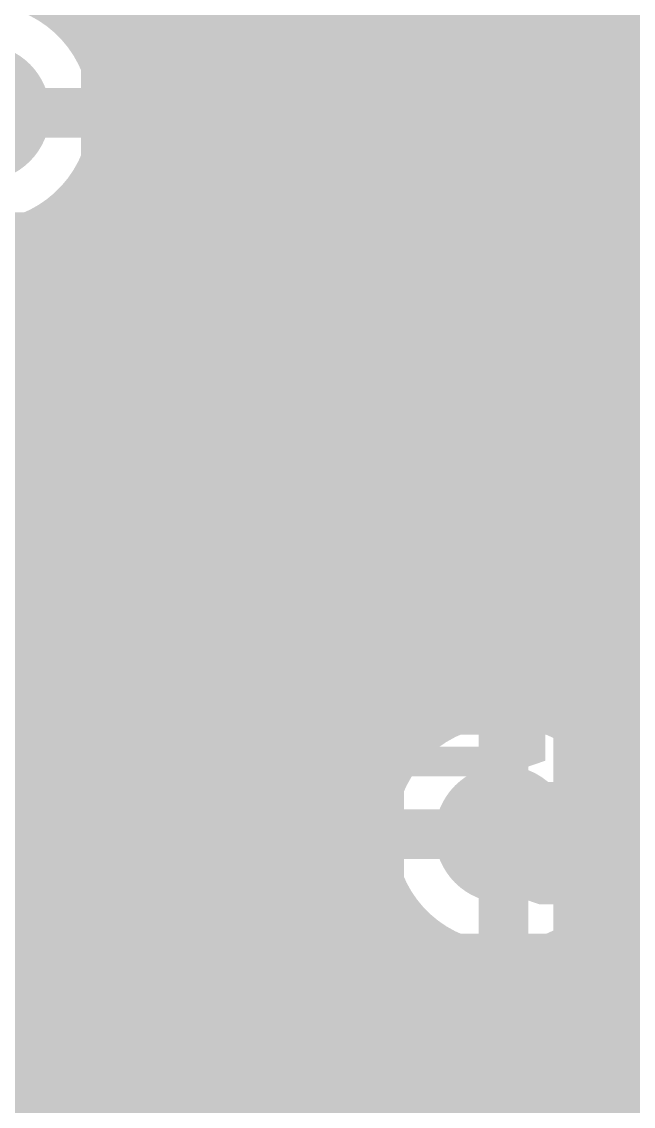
# Model space of a CAD drawing. Extents: x -7 to 100, y -42 to 30.
# Drawn here: x 40.72 to 43.84, y 15.63 to 21.17 of the extents above; entities that cross this region are included whole.
import ezdxf

# ---------------------------------------------------------------- set-up
doc = ezdxf.new("R2010")
doc.units = 0
doc.header["$MEASUREMENT"] = 0
doc.layers.get('0').update_dxf_attribs({"linetype": 'CONTINUOUS'})
for name, color, linetype in [('22-315-0_BOT', 7, 'CONTINUOUS'), ('22-315-0_DRD', 7, 'CONTINUOUS'), ('22-315-0_GND', 6, 'CONTINUOUS'), ('22-315-0_IN1', 4, 'CONTINUOUS'), ('22-315-0_SMT', 5, 'CONTINUOUS'), ('22-315-0_SPT', 14, 'CONTINUOUS'), ('22-315-0_SSB', 9, 'CONTINUOUS'), ('22-315-0_SST', 12, 'CONTINUOUS'), ('22-315-0_TOP', 11, 'CONTINUOUS'), ('THRUHOLE_TAP', 15, 'CONTINUOUS')]:
    doc.layers.add(name, color=color, linetype=linetype)

# ---------------------------------------------------------------- blocks, each defined once
blk = doc.blocks.new('ROUND_56')
at = {"const_width": 0.35052}
blk.add_lwpolyline([(-0.17526, 0, 1), (0.17526, 0, 1)], format="xyb", close=True, dxfattribs=at)
blk = doc.blocks.new('ROUND_65')
at = {"const_width": 0.35052}
blk.add_lwpolyline([(-0.17526, 0, 1), (0.17526, 0, 1)], format="xyb", close=True, dxfattribs=at)
blk = doc.blocks.new('RECTANGLE_2')
blk.add_solid([(0.63627, 0.51308), (0.63627, -0.51308), (-0.63627, 0.51308), (-0.63627, -0.51308)])
blk = doc.blocks.new('RECTANGLE_27')
blk.add_solid([(0.29972, 0.52451), (0.29972, -0.52451), (-0.29972, 0.52451), (-0.29972, -0.52451)])
blk = doc.blocks.new('ROUND_83')
at = {"const_width": 0.10033}
blk.add_lwpolyline([(-0.050164, 0, 1), (0.050164, 0, 1)], format="xyb", close=True, dxfattribs=at)

msp = doc.modelspace()

# ---------------------------------------------------------------- linework, layer by layer
at = {"layer": '22-315-0_BOT'}
for points, const_width in [([(41.8084, 27.2796), (41.8084, 18.81124)], 0.254), ([(41.5798, 25.54986), (41.5798, 18.58264)], 0.254), ([(42.037, 25.55494), (42.037, 19.03476)], 0.254), ([(42.2656, 25.23236), (42.2656, 19.14398)], 0.254), ([(40.894, 22.0472), (40.894, 21.26488)], 0.254), ([(41.1226, 22.0472), (41.1226, 21.00072)], 0.254), ([(41.3512, 22.0472), (41.3512, 18.35404)], 0.254), ([(42.4942, 22.0472), (42.4942, 19.1643)], 0.254), ([(42.7228, 22.0472), (42.7228, 19.1643)], 0.254), ([(42.9514, 22.0472), (42.9514, 19.1643)], 0.254), ([(43.18, 22.0472), (43.18, 19.1643)], 0.254), ([(43.4086, 22.0472), (43.4086, 19.1643)], 0.254), ([(43.6372, 22.0472), (43.6372, 19.1643)], 0.254), ([(43.8658, 22.0472), (43.8658, 19.1643)], 0.254), ([(46.45406, 21.1836), (40.99052, 21.1836)], 0.254), ([(46.55312, 20.955), (41.14292, 20.955)], 0.254), ([(46.81474, 20.7264), (41.19118, 20.7264)], 0.254), ([(47.1678, 20.4978), (41.1607, 20.4978)], 0.254), ([(41.1226, 20.39874), (41.1226, 15.96644)], 0.254), ([(47.1678, 20.2692), (41.03878, 20.2692)], 0.254), ([(40.894, 20.13712), (40.894, 17.2339)], 0.254), ([(40.6654, 20.03806), (40.6654, 17.2339)], 0.254), ([(47.1678, 20.0406), (40.67302, 20.0406)], 0.254), ([(46.8122, 19.812), (37.53358, 19.812)], 0.254), ([(46.8122, 19.5834), (37.53612, 19.5834)], 0.254), ([(46.8122, 19.3548), (37.50056, 19.3548)], 0.254), ([(44.831, 19.1643), (42.418, 19.1643)], 0.254), ([(42.2021, 19.1262), (37.41928, 19.1262)], 0.254), ([(41.97858, 18.98142), (41.34866, 18.3515)], 0.254), ([(41.89222, 18.8976), (37.2872, 18.8976)], 0.254), ([(39.37, 12.954), (39.37, 13.335), (41.783, 15.748), (41.783, 17.907), (42.418, 18.542), (44.831, 18.542), (45.339, 18.034), (45.339, 16.764), (46.609, 15.494), (49.657, 15.494), (50.8, 16.637)], 0.635), ([(41.66362, 18.669), (37.07892, 18.669)], 0.254), ([(41.43502, 18.4404), (36.70808, 18.4404)], 0.254), ([(41.23944, 18.2118), (37.01542, 18.2118)], 0.254), ([(41.16578, 17.9832), (37.2491, 17.9832)], 0.254), ([(41.1607, 17.907), (41.1607, 16.00454)], 0.254), ([(41.1607, 17.7546), (37.39388, 17.7546)], 0.254), ([(41.1607, 17.526), (37.48532, 17.526)], 0.254), ([(41.1607, 17.2974), (37.53104, 17.2974)], 0.254), ([(41.00068, 17.2339), (37.73932, 17.2339)], 0.254), ([(41.00068, 17.2339), (41.00068, 15.84452)], 0.254), ([(41.1607, 17.0688), (41.00068, 17.0688)], 0.254), ([(43.18, 17.018), (43.18, 15.367), (41.91, 14.097), (41.91, 14.0462)], 0.2032), ([(44.196, 17.018), (43.815, 16.637), (43.815, 14.0462)], 0.2032), ([(41.1607, 16.8402), (41.00068, 16.8402)], 0.254), ([(41.1607, 16.6116), (41.00068, 16.6116)], 0.254), ([(41.1607, 16.383), (41.00068, 16.383)], 0.254), ([(41.00068, 16.256), (39.37, 16.256)], 0.254), ([(41.1607, 16.1544), (41.00068, 16.1544)], 0.254), ([(41.1607, 16.00454), (41.00068, 15.84452)], 0.254), ([(41.07942, 15.9258), (41.00068, 15.9258)], 0.254)]:
    msp.add_lwpolyline(points, dxfattribs=dict(at, const_width=const_width))
at = {"layer": '22-315-0_BOT', "const_width": 0.254}
for points in [[(41.19372, 20.701, 0.4142136), (40.513, 21.38172)], [(40.513, 20.02028, 0.4142136), (41.19372, 20.701)], [(42.418, 19.1643, 0.198913), (41.97797, 18.98203)], [(42.418, 19.1643, 0.198913), (41.97797, 18.98203)], [(41.34358, 18.34642, 0.1989124), (41.16157, 17.907)]]:
    msp.add_lwpolyline(points, format="xyb", dxfattribs=at)
at = {"layer": '22-315-0_DRD', "const_width": 0.254}
for points in [[(41.148, 20.066), (41.148, 21.336)], [(41.148, 20.701), (39.878, 20.701)], [(39.878, 20.066), (41.148, 20.066)], [(42.545, 17.653), (42.545, 16.383)], [(43.815, 17.653), (42.545, 17.653)], [(43.18, 17.653), (43.18, 16.383)], [(43.561, 17.653), (43.561, 16.383)], [(44.831, 17.653), (43.561, 17.653)], [(43.815, 16.383), (43.815, 17.653)], [(43.815, 17.018), (42.545, 17.018)], [(44.831, 17.018), (43.561, 17.018)], [(42.545, 16.383), (43.815, 16.383)], [(43.561, 16.383), (44.831, 16.383)]]:
    msp.add_lwpolyline(points, dxfattribs=at)
at = {"layer": '22-315-0_IN1', "const_width": 0.254}
for points in [[(43.942, 25.32888), (43.942, 17.64792)], [(41.1988, 25.10282), (41.1988, 0.508)], [(43.7134, 25.11298), (43.7134, 17.49552)], [(40.9702, 24.98344), (40.9702, 21.20392)], [(43.4848, 24.98852), (43.4848, 17.62506)], [(42.799, 24.93518), (42.799, 17.58188)], [(43.0276, 24.9047), (43.0276, 17.68094)], [(43.2562, 24.92248), (43.2562, 17.69364)], [(42.5704, 22.57044), (42.5704, 17.31772)], [(41.4274, 22.25294), (41.4274, 0.508)], [(42.3418, 22.20722), (42.3418, 11.77798)], [(41.656, 22.10308), (41.656, 0.508)], [(42.1132, 22.08276), (42.1132, 0.508)], [(41.8846, 22.05228), (41.8846, 0.508)], [(46.48708, 21.082), (41.07688, 21.082)], [(46.63694, 20.8534), (41.17594, 20.8534)], [(59.08802, 20.6248), (41.18864, 20.6248)], [(50.29708, 20.3962), (41.12006, 20.3962)], [(40.9702, 20.19808), (40.9702, 11.55192)], [(50.15992, 20.1676), (40.93464, 20.1676)], [(40.7416, 20.06092), (40.7416, 11.68908)], [(50.11928, 19.939), (37.5158, 19.939)], [(50.15992, 19.7104), (37.5412, 19.7104)], [(50.29708, 19.4818), (37.52596, 19.4818)], [(56.62422, 19.2532), (37.47008, 19.2532)], [(56.9849, 19.0246), (37.36848, 19.0246)], [(56.90616, 18.796), (37.20592, 18.796)], [(56.6039, 18.5674), (36.9443, 18.5674)], [(56.49214, 18.3388), (39.75608, 18.3388)], [(45.85208, 18.1102), (39.96436, 18.1102)], [(45.71492, 17.8816), (40.04056, 17.8816)], [(42.93616, 17.653), (40.03802, 17.653)], [(43.95216, 17.653), (43.4213, 17.653)], [(42.6339, 17.4244), (39.94912, 17.4244)], [(42.52214, 17.1958), (39.71798, 17.1958)], [(42.50182, 16.9672), (37.5285, 16.9672)], [(42.56024, 16.7386), (37.4777, 16.7386)], [(42.5704, 16.71574), (42.5704, 12.00912)], [(42.72788, 16.51), (37.38118, 16.51)], [(43.74388, 16.51), (43.63212, 16.51)], [(43.7134, 16.53794), (43.7134, 2.57556)], [(42.799, 16.45412), (42.799, 12.09802)], [(43.4848, 16.41094), (43.4848, 11.81608)], [(43.942, 16.38808), (43.942, 2.57302)], [(43.0276, 16.35506), (43.0276, 12.10056)], [(43.2562, 16.34236), (43.2562, 12.02436)], [(48.95088, 16.2814), (37.22624, 16.2814)], [(49.18202, 16.0528), (36.9824, 16.0528)], [(52.45608, 15.8242), (36.7665, 15.8242)], [(52.31892, 15.5956), (37.10686, 15.5956)]]:
    msp.add_lwpolyline(points, dxfattribs=at)
for points in [[(41.19372, 20.701, 0.4142136), (40.513, 21.38172)], [(40.513, 20.02028, 0.4142136), (41.19372, 20.701)], [(43.18, 17.69872, 0.4142136), (42.49928, 17.018)], [(43.688, 17.47012, 0.2140662), (43.18, 17.69806)], [(44.196, 17.69872, 0.2140671), (43.6875, 17.47056)], [(42.49928, 17.018, 0.4142136), (43.18, 16.33728)], [(43.18, 16.33728, 0.214066), (43.6885, 16.56544)], [(43.688, 16.56588, 0.2140662), (44.196, 16.33794)]]:
    msp.add_lwpolyline(points, format="xyb", dxfattribs=at)
at = {"layer": '22-315-0_SSB', "const_width": 0.1524}
for points in [[(41.33342, 16.82496), (42.34942, 17.18056), (42.34942, 16.70812)], [(43.7134, 17.15008), (43.88358, 17.2085), (44.05376, 17.2085), (44.2214, 17.15008), (44.2214, 16.79448), (44.05376, 16.73606), (43.88358, 16.73606), (43.7134, 16.79448), (43.7134, 17.15008), (43.54576, 17.2085), (43.37558, 17.2085), (43.2054, 17.15008), (43.2054, 16.79448), (43.37558, 16.73606), (43.54576, 16.73606), (43.7134, 16.79448)], [(38.227, 17.145), (40.894, 17.145), (40.894, 12.065), (37.846, 12.065), (37.846, 17.145), (38.227, 17.145)], [(43.2054, 16.3703), (43.2054, 15.89786), (43.88358, 16.3703), (44.05376, 16.3703), (44.2214, 16.31188), (44.2214, 15.95628), (44.05376, 15.89786)], [(41.33342, 16.34236), (41.33342, 15.86992), (42.00906, 16.34236), (42.17924, 16.34236), (42.34942, 16.28394), (42.34942, 15.92834), (42.17924, 15.86992)]]:
    msp.add_lwpolyline(points, dxfattribs=at)
at = {"layer": '22-315-0_SST'}
for points, const_width in [([(34.19602, 23.04034), (33.99536, 23.04542), (33.99536, 11.24966), (41.88968, 11.24966), (41.88968, 23.04034), (34.19602, 23.04034)], 0.20066), ([(43.20032, 19.4056), (43.20032, 22.5044)], 0.1524), ([(43.20032, 19.4056), (43.20032, 19.3548), (43.24858, 19.3548), (45.64888, 19.3548), (45.69968, 19.3548), (45.69968, 19.4056)], 0.1524), ([(43.31716, 18.34642), (42.30116, 18.70202), (42.30116, 18.22704)], 0.1524), ([(45.04182, 18.47342), (44.02582, 18.47342), (44.196, 18.35658)], 0.1524), ([(42.30116, 17.86382), (43.14698, 17.86382), (43.31716, 17.80286), (43.31716, 17.44726), (43.14698, 17.38884), (42.30116, 17.38884)], 0.1524), ([(43.815, 12.827), (42.545, 12.827), (42.291, 13.081), (42.291, 16.383), (44.069, 16.383), (44.069, 13.081), (43.815, 12.827)], 0.1524)]:
    msp.add_lwpolyline(points, dxfattribs=dict(at, const_width=const_width))
at = {"layer": '22-315-0_SST', "const_width": 0.1524}
msp.add_lwpolyline([(43.20032, 19.4056, 0.4142136), (43.24858, 19.35734)], format="xyb", dxfattribs=at)
at = {"layer": '22-315-0_TOP'}
for points, const_width in [([(41.09212, 24.59482), (41.09212, 21.1455)], 0.254), ([(41.32072, 24.36622), (41.32072, 19.70278)], 0.254), ([(41.54932, 24.13762), (41.54932, 19.93138)], 0.254), ([(41.77792, 23.90902), (41.77792, 20.15998)], 0.254), ([(42.00652, 23.68042), (42.00652, 20.38858)], 0.254), ([(42.23512, 23.45182), (42.23512, 20.61718)], 0.254), ([(42.46372, 23.22322), (42.46372, 20.84578)], 0.254), ([(46.4312, 22.7838), (46.4312, 22.0472), (45.466, 21.082), (43.688, 21.082), (41.656, 19.05), (41.656, 10.541), (40.005, 8.89), (40.005, 8.79856)], 0.635), ([(42.69232, 22.99462), (42.69232, 21.07438)], 0.254), ([(43.18762, 21.56968), (41.16832, 19.55038)], 0.254), ([(42.80154, 21.1836), (41.06164, 21.1836)], 0.254), ([(42.57294, 20.955), (41.1988, 20.955)], 0.254), ([(42.34434, 20.7264), (41.24198, 20.7264)], 0.254), ([(42.11574, 20.4978), (41.21404, 20.4978)], 0.254), ([(41.09212, 20.25396), (41.09212, 19.46148)], 0.254), ([(41.88714, 20.2692), (41.10228, 20.2692)], 0.254), ([(40.9956, 20.15236), (40.9956, 19.27606)], 0.254), ([(41.65854, 20.0406), (40.9956, 20.0406)], 0.254), ([(41.42994, 19.812), (40.9956, 19.812)], 0.254), ([(43.2689, 19.67484), (42.3545, 18.76044)], 0.254), ([(43.2689, 19.67484), (43.2689, 18.52422)], 0.254), ([(41.20134, 19.5834), (40.9956, 19.5834)], 0.254), ([(43.14952, 19.55546), (43.14952, 17.74698)], 0.254), ([(43.2689, 19.5834), (43.17746, 19.5834)], 0.254), ([(41.02608, 19.3548), (40.9956, 19.3548)], 0.254), ([(42.92092, 19.32686), (42.92092, 17.70126)], 0.254), ([(43.2689, 19.3548), (42.94886, 19.3548)], 0.254), ([(42.69232, 19.09826), (42.69232, 17.56156)], 0.254), ([(43.2689, 19.1262), (42.72026, 19.1262)], 0.254), ([(42.46372, 18.86966), (42.46372, 17.16278)], 0.254), ([(43.2689, 18.8976), (42.49166, 18.8976)], 0.254), ([(42.3545, 18.76044), (42.3545, 16.51508)], 0.254), ([(43.2689, 18.669), (42.3545, 18.669)], 0.254), ([(44.26966, 18.52422), (43.2689, 18.52422)], 0.254), ([(43.37812, 18.52422), (43.37812, 17.72158)], 0.254), ([(43.60672, 18.52422), (43.60672, 17.60982)], 0.254), ([(43.83532, 18.52422), (43.83532, 17.653)], 0.254), ([(47.85614, 18.4404), (42.3545, 18.4404)], 0.254), ([(47.62754, 18.2118), (42.3545, 18.2118)], 0.254), ([(47.39894, 17.9832), (42.3545, 17.9832)], 0.254), ([(47.17034, 17.7546), (42.3545, 17.7546)], 0.254), ([(42.65422, 17.526), (42.3545, 17.526)], 0.254), ([(42.50436, 17.2974), (42.3545, 17.2974)], 0.254), ([(42.45102, 17.0688), (42.3545, 17.0688)], 0.254), ([(43.18, 15.621), (43.18, 17.018)], 0.2032), ([(42.46372, 16.87322), (42.46372, 16.51508)], 0.254), ([(42.47134, 16.8402), (42.3545, 16.8402)], 0.254), ([(42.57294, 16.6116), (42.3545, 16.6116)], 0.254), ([(42.64914, 16.51508), (42.3545, 16.51508)], 0.254)]:
    msp.add_lwpolyline(points, dxfattribs=dict(at, const_width=const_width))
at = {"layer": '22-315-0_TOP', "const_width": 0.254}
for points in [[(41.24452, 20.701, 0.4142136), (40.513, 21.43252)], [(40.9956, 20.15236, 0.2155874), (41.24369, 20.701)], [(41.1607, 19.54276, 0.1137429), (40.99499, 19.27627)], [(41.1607, 19.54276, 0.1137429), (40.99499, 19.27627)], [(43.18, 17.74952, 0.4142136), (42.44848, 17.018)], [(43.688, 17.54378, 0.1944467), (43.18, 17.7491)], [(44.196, 17.74952, 0.1944468), (43.68771, 17.54408)], [(42.44848, 17.018, 0.1918993), (42.64895, 16.5149)]]:
    msp.add_lwpolyline(points, format="xyb", dxfattribs=at)

# ---------------------------------------------------------------- block references
at = {"layer": '22-315-0_BOT'}
for p in [(40.513, 20.701), (43.18, 17.018)]:
    msp.add_blockref('ROUND_56', p, dxfattribs=at)
at = {"layer": '22-315-0_GND'}
for p in [(40.513, 20.701), (43.18, 17.018)]:
    msp.add_blockref('ROUND_65', p, dxfattribs=at)
at = {"layer": '22-315-0_IN1'}
for p in [(40.513, 20.701), (43.18, 17.018)]:
    msp.add_blockref('ROUND_65', p, dxfattribs=at)
at = {"layer": '22-315-0_SMT'}
for name, p in [('RECTANGLE_27', (43.94962, 19.431)), ('RECTANGLE_2', (43.18, 15.621))]:
    msp.add_blockref(name, p, dxfattribs=at)
at = {"layer": '22-315-0_SPT'}
for name, p in [('RECTANGLE_27', (43.94962, 19.431)), ('RECTANGLE_2', (43.18, 15.621))]:
    msp.add_blockref(name, p, dxfattribs=at)
at = {"layer": '22-315-0_TOP'}
for name, p in [('ROUND_56', (40.513, 20.701)), ('RECTANGLE_27', (43.94962, 19.431)), ('ROUND_56', (43.18, 17.018)), ('RECTANGLE_2', (43.18, 15.621))]:
    msp.add_blockref(name, p, dxfattribs=at)
at = {"layer": 'THRUHOLE_TAP'}
msp.add_blockref('ROUND_83', (43.18, 17.018), dxfattribs=at)

doc.saveas('drawing.dxf')
